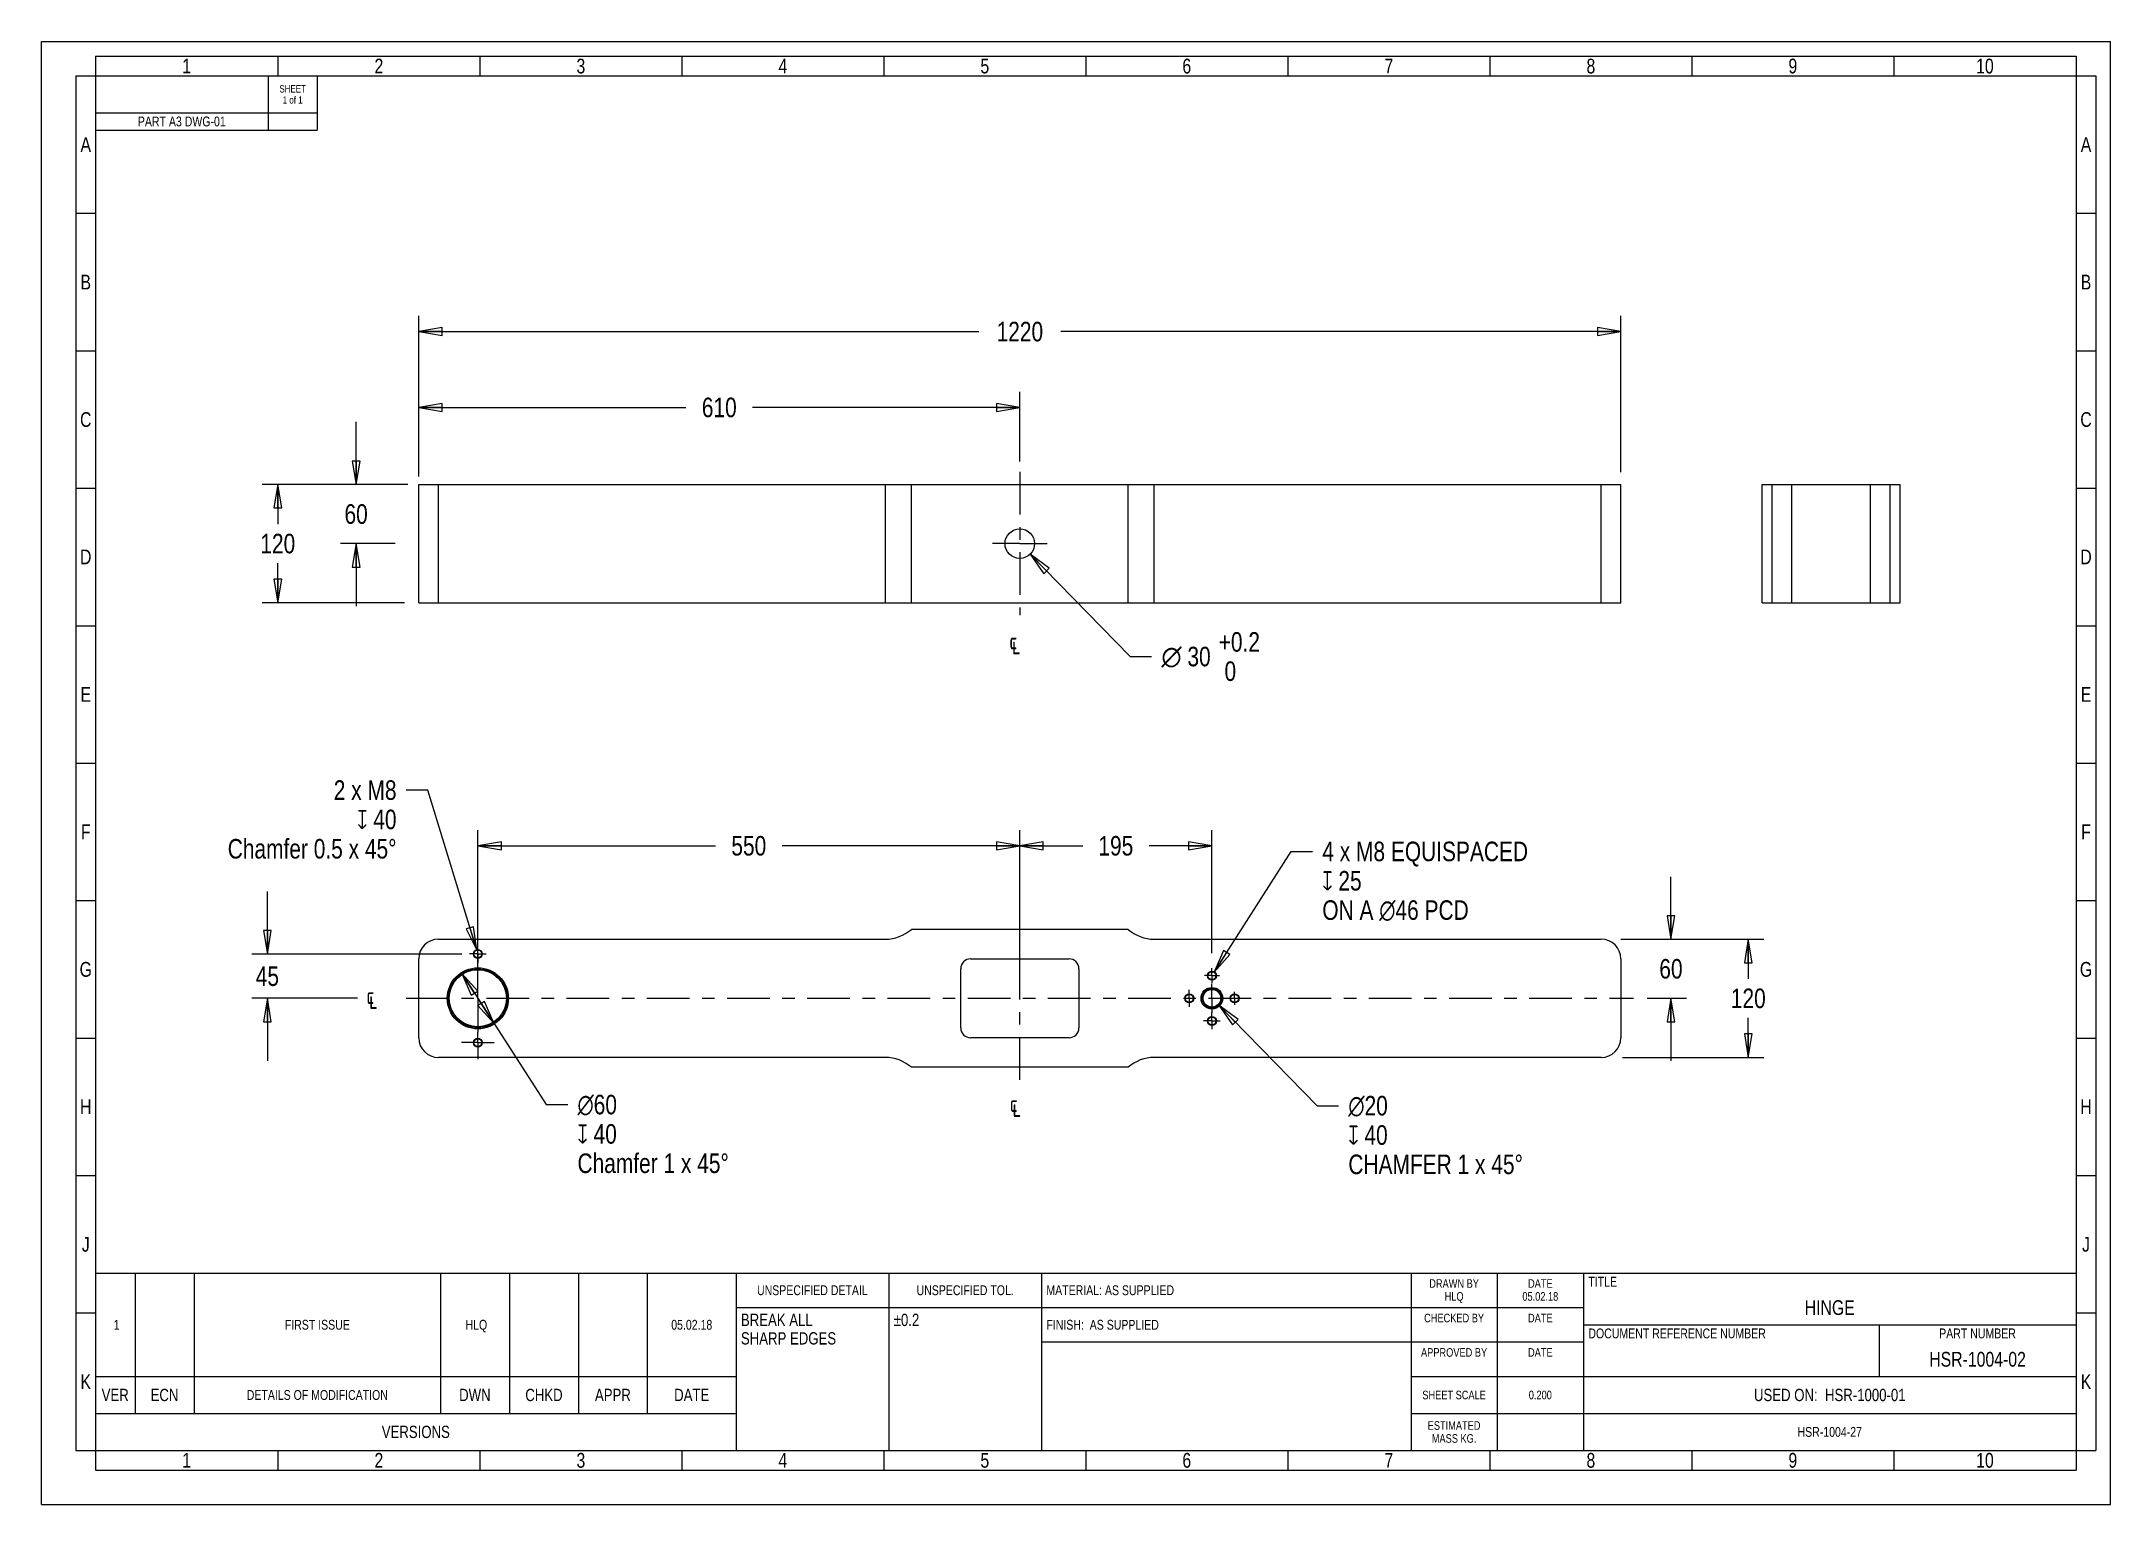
# Model space of a CAD drawing. Header units: inches. Extents: x 0 to 16.5, y 0 to 11.7.
import ezdxf

# ---------------------------------------------------------------- set-up
doc = ezdxf.new("R2010")
doc.units = ezdxf.units.IN
doc.header["$LTSCALE"] = 0.909449
doc.header["$MEASUREMENT"] = 0
doc.linetypes.add('CENTER', pattern=[0.6, 0.375, -0.075, 0.075, -0.075])
doc.layers.get('0').update_dxf_attribs({"linetype": 'CONTINUOUS'})
doc.layers.add('02___PRT_ALL_AXES', color=7, linetype='CONTINUOUS')
doc.styles.get("Standard").update_dxf_attribs({"font": 'txt', "width": 0.8})
doc.styles.add('TEXTSTYLE_1', font='gdt', dxfattribs={"width": 0.8})
doc.dimstyles.new('DIMSTYLE_1', dxfattribs={"dimtxt": 0.15625, "dimasz": 0.1875, "dimexe": 0.125, "dimexo": 0.0625, "dimgap": 0.078125, "dimtad": 0, "dimtih": 1, "dimtoh": 1, "dimlfac": 5, "dimzin": 4, "dimdsep": 46, "dimtxsty": 'Standard', "dimblk": 'CLOSED', "dimblk1": 'CLOSED', "dimblk2": 'CLOSED', "dimcen": 0.09, "dimadec": 0, "dimazin": 0, "dimtp": 0.01, "dimtm": 0.01, "dimtfac": 1, "dimtofl": 0, "dimtmove": 0, "dimatfit": 3, "dimldrblk": 'CLOSED', "dimfxl": 1, "dimtolj": 1, "dimtzin": 4, "dimarcsym": 0})
doc.dimstyles.new('DIMSTYLE_2', dxfattribs={"dimtxt": 0.15625, "dimasz": 0.1875, "dimexe": 0.125, "dimexo": 0.0625, "dimgap": 0.09, "dimtad": 0, "dimtih": 1, "dimtoh": 1, "dimlfac": 5, "dimzin": 4, "dimdsep": 46, "dimtxsty": 'Standard', "dimblk": 'CLOSED', "dimblk1": 'CLOSED', "dimblk2": 'CLOSED', "dimcen": 0.09, "dimadec": 0, "dimazin": 0, "dimtol": 1, "dimtp": 0.2, "dimtfac": 1, "dimtofl": 0, "dimtmove": 0, "dimatfit": 2, "dimldrblk": 'CLOSED', "dimfxl": 1, "dimtolj": 1, "dimtzin": 4, "dimarcsym": 0})
doc.dimstyles.new('DIMSTYLE_3', dxfattribs={"dimtxt": 0.15625, "dimasz": 0.1875, "dimexe": 0.125, "dimexo": 0.0625, "dimgap": 0.09, "dimtad": 0, "dimtih": 1, "dimtoh": 1, "dimlfac": 5, "dimzin": 4, "dimdsep": 46, "dimtxsty": 'Standard', "dimblk": 'CLOSED', "dimblk1": 'CLOSED', "dimblk2": 'CLOSED', "dimcen": 0.09, "dimadec": 0, "dimazin": 0, "dimtp": 0.01, "dimtm": 0.01, "dimtfac": 1, "dimtmove": 0, "dimatfit": 2, "dimldrblk": 'CLOSED', "dimfxl": 1, "dimtolj": 1, "dimtzin": 4, "dimarcsym": 0})
doc.dimstyles.new('DIMSTYLE_4', dxfattribs={"dimtxt": 0.15625, "dimasz": 0.1875, "dimexe": 0.125, "dimexo": 0.0625, "dimgap": 0.09, "dimtad": 0, "dimtih": 1, "dimtoh": 1, "dimlfac": 5, "dimzin": 4, "dimdsep": 46, "dimtxsty": 'Standard', "dimblk": 'CLOSED', "dimblk1": 'CLOSED', "dimblk2": 'CLOSED', "dimcen": 0.09, "dimadec": 0, "dimazin": 0, "dimtp": 0.01, "dimtm": 0.01, "dimtfac": 1, "dimtofl": 0, "dimtmove": 0, "dimatfit": 2, "dimldrblk": 'CLOSED', "dimfxl": 1, "dimtolj": 1, "dimtzin": 4, "dimarcsym": 0})

# ---------------------------------------------------------------- blocks, each defined once
blk = doc.blocks.new('_CLOSED')
at = {"color": 0, "linetype": 'ByBlock'}
for p, q in [((0, 0), (-1, 0.167)), ((-1, 0.167), (-1, -0.167)), ((-1, -0.167), (0, 0)), ((-1, 0), (0, 0))]:
    blk.add_line(p, q, dxfattribs=at)
blk = doc.blocks.new('*D1')
at = {"color": 2, "linetype": 'Continuous', "transparency": 16777216}
for p, q in [((2.927, 8.152), (1.764, 8.152)), ((1.889, 8.152), (1.889, 7.836)), ((1.889, 7.207), (1.889, 7.523)), ((2.903, 7.207), (1.764, 7.207))]:
    blk.add_line(p, q, dxfattribs=at)
at = {"color": 2, "linetype": 'Continuous', "transparency": 16777216, "xscale": 0.1875, "yscale": 0.1875, "zscale": 0.1875}
for p, rotation in [((1.889, 8.152), 90), ((1.889, 7.207), 270)]:
    blk.add_blockref('_CLOSED', p, dxfattribs=dict(at, rotation=rotation))
at = {"color": 2, "linetype": 'Continuous', "transparency": 16777216, "insert": (1.889, 7.758), "char_height": 0.1562, "width": 0.375, "attachment_point": 2, "line_spacing_factor": 0.9}
blk.add_mtext('120', dxfattribs=at)
blk = doc.blocks.new('*D2')
at = {"color": 2, "linetype": 'Continuous', "transparency": 16777216}
for p, q in [((12.622, 4.518), (13.765, 4.518)), ((13.64, 4.518), (13.64, 4.202)), ((13.64, 3.574), (13.64, 3.89)), ((12.636, 3.574), (13.765, 3.574))]:
    blk.add_line(p, q, dxfattribs=at)
at = {"color": 2, "linetype": 'Continuous', "transparency": 16777216, "xscale": 0.1875, "yscale": 0.1875, "zscale": 0.1875}
for p, rotation in [((13.64, 4.518), 90), ((13.64, 3.574), 270)]:
    blk.add_blockref('_CLOSED', p, dxfattribs=dict(at, rotation=rotation))
at = {"color": 2, "linetype": 'Continuous', "transparency": 16777216, "insert": (13.64, 4.124), "char_height": 0.1562, "width": 0.375, "attachment_point": 2, "line_spacing_factor": 0.9}
blk.add_mtext('120', dxfattribs=at)
blk = doc.blocks.new('*D3')
at = {"color": 2, "linetype": 'Continuous', "transparency": 16777216}
for p, q in [((3.015, 8.551), (3.015, 9.499)), ((12.622, 8.251), (12.622, 9.499)), ((3.015, 9.374), (7.49, 9.374)), ((12.622, 9.374), (8.147, 9.374))]:
    blk.add_line(p, q, dxfattribs=at)
at = {"color": 2, "linetype": 'Continuous', "transparency": 16777216, "xscale": 0.1875, "yscale": 0.1875, "zscale": 0.1875, "rotation": 180}
blk.add_blockref('_CLOSED', (3.015, 9.374), dxfattribs=at)
at = {"color": 2, "linetype": 'Continuous', "transparency": 16777216, "xscale": 0.1875, "yscale": 0.1875, "zscale": 0.1875}
blk.add_blockref('_CLOSED', (12.622, 9.374), dxfattribs=at)
at = {"color": 2, "linetype": 'Continuous', "transparency": 16777216, "insert": (7.819, 9.452), "char_height": 0.1562, "width": 0.5, "attachment_point": 2, "line_spacing_factor": 0.9}
blk.add_mtext('1220', dxfattribs=at)
blk = doc.blocks.new('*D4')
at = {"color": 2, "linetype": 'Continuous', "transparency": 16777216}
for p, q in [((13.022, 4.518), (13.022, 5.018)), ((12.897, 4.518), (13.205, 4.518)), ((12.833, 4.046), (13.147, 4.046)), ((13.022, 4.046), (13.022, 3.546))]:
    blk.add_line(p, q, dxfattribs=at)
at = {"color": 2, "linetype": 'Continuous', "transparency": 16777216, "xscale": 0.1875, "yscale": 0.1875, "zscale": 0.1875}
for p, rotation in [((13.022, 4.518), 270), ((13.022, 4.046), 90)]:
    blk.add_blockref('_CLOSED', p, dxfattribs=dict(at, rotation=rotation))
at = {"color": 2, "linetype": 'Continuous', "transparency": 16777216, "insert": (13.022, 4.36), "char_height": 0.1562, "width": 0.25, "attachment_point": 2, "line_spacing_factor": 0.9}
blk.add_mtext('60', dxfattribs=at)
blk = doc.blocks.new('*D5')
at = {"color": 2, "linetype": 'Continuous', "transparency": 16777216}
for p, q in [((3.015, 8.216), (3.015, 8.892)), ((3.015, 8.767), (5.151, 8.767)), ((7.819, 8.767), (5.683, 8.767)), ((7.819, 8.337), (7.819, 8.892))]:
    blk.add_line(p, q, dxfattribs=at)
at = {"color": 2, "linetype": 'Continuous', "transparency": 16777216, "xscale": 0.1875, "yscale": 0.1875, "zscale": 0.1875, "rotation": 180}
blk.add_blockref('_CLOSED', (3.015, 8.767), dxfattribs=at)
at = {"color": 2, "linetype": 'Continuous', "transparency": 16777216, "xscale": 0.1875, "yscale": 0.1875, "zscale": 0.1875}
blk.add_blockref('_CLOSED', (7.819, 8.767), dxfattribs=at)
at = {"color": 2, "linetype": 'Continuous', "transparency": 16777216, "insert": (5.417, 8.846), "char_height": 0.1562, "width": 0.375, "attachment_point": 2, "line_spacing_factor": 0.9}
blk.add_mtext('610', dxfattribs=at)
blk = doc.blocks.new('*D6')
at = {"color": 2, "linetype": 'Continuous', "transparency": 16777216}
for p, q in [((7.901, 7.595), (8.7, 6.777)), ((8.7, 6.777), (8.872, 6.777))]:
    blk.add_line(p, q, dxfattribs=at)
at = {"color": 2, "linetype": 'Continuous', "transparency": 16777216, "xscale": 0.1875, "yscale": 0.1875, "zscale": 0.1875, "rotation": 134.3257008964}
blk.add_blockref('_CLOSED', (7.901, 7.595), dxfattribs=at)
at = {"color": 2, "linetype": 'Continuous', "transparency": 16777216, "width": 0.8}
for s, p in [('+0.2', (9.408, 6.816)), ('30', (9.158, 6.699)), (' 0', (9.408, 6.582))]:
    blk.add_text(s, height=0.1562, dxfattribs=at).set_placement(p)
at = {"color": 2, "linetype": 'Continuous', "transparency": 16777216, "style": 'TEXTSTYLE_1'}
blk.add_text('n', height=0.156, dxfattribs=at).set_placement((8.95, 6.699))
blk = doc.blocks.new('*D7')
at = {"color": 2, "linetype": 'Continuous', "transparency": 16777216}
for p, q in [((2.515, 8.152), (2.515, 8.652)), ((2.762, 8.152), (2.39, 8.152)), ((2.826, 7.68), (2.39, 7.68)), ((2.515, 7.68), (2.515, 7.18))]:
    blk.add_line(p, q, dxfattribs=at)
at = {"color": 2, "linetype": 'Continuous', "transparency": 16777216, "xscale": 0.1875, "yscale": 0.1875, "zscale": 0.1875}
for p, rotation in [((2.515, 8.152), 270), ((2.515, 7.68), 90)]:
    blk.add_blockref('_CLOSED', p, dxfattribs=dict(at, rotation=rotation))
at = {"color": 2, "linetype": 'Continuous', "transparency": 16777216, "insert": (2.515, 7.994), "char_height": 0.1562, "width": 0.25, "attachment_point": 2, "line_spacing_factor": 0.9}
blk.add_mtext('60', dxfattribs=at)
blk = doc.blocks.new('*D8')
at = {"color": 2, "linetype": 'Continuous', "transparency": 16777216}
for p, q in [((3.488, 4.109), (3.488, 5.389)), ((7.819, 4.109), (7.819, 5.389)), ((3.488, 5.264), (5.388, 5.264)), ((7.819, 5.264), (5.919, 5.264))]:
    blk.add_line(p, q, dxfattribs=at)
at = {"color": 2, "linetype": 'Continuous', "transparency": 16777216, "xscale": 0.1875, "yscale": 0.1875, "zscale": 0.1875, "rotation": 180}
blk.add_blockref('_CLOSED', (3.488, 5.264), dxfattribs=at)
at = {"color": 2, "linetype": 'Continuous', "transparency": 16777216, "xscale": 0.1875, "yscale": 0.1875, "zscale": 0.1875}
blk.add_blockref('_CLOSED', (7.819, 5.264), dxfattribs=at)
at = {"color": 2, "linetype": 'Continuous', "transparency": 16777216, "insert": (5.653, 5.343), "char_height": 0.1562, "width": 0.375, "attachment_point": 2, "line_spacing_factor": 0.9}
blk.add_mtext('550', dxfattribs=at)
blk = doc.blocks.new('*D9')
at = {"color": 2, "linetype": 'Continuous', "transparency": 16777216}
for p, q in [((3.36, 4.245), (3.488, 4.046)), ((3.616, 3.847), (3.488, 4.046)), ((3.488, 4.046), (4.034, 3.197)), ((4.034, 3.197), (4.206, 3.197))]:
    blk.add_line(p, q, dxfattribs=at)
at = {"color": 2, "linetype": 'Continuous', "transparency": 16777216, "xscale": 0.1875, "yscale": 0.1875, "zscale": 0.1875}
for p, rotation in [((3.36, 4.245), 122.7430976659), ((3.616, 3.847), 302.7430976659)]:
    blk.add_blockref('_CLOSED', p, dxfattribs=dict(at, rotation=rotation))
at = {"color": 2, "linetype": 'Continuous', "transparency": 16777216, "insert": (4.284, 3.275), "char_height": 0.15625, "width": 1.85417, "attachment_point": 1, "line_spacing_factor": 0.9, "style": 'TEXTSTYLE_1'}
blk.add_mtext('{\\Fgdt;n}\\Ftxt;60\\P\\Fgdt;{\\Fgdt;x}\\Ftxt; 40\\PChamfer 1 x 45\\Fgdt;{\\Fgdt;~}', dxfattribs=at)
blk = doc.blocks.new('*D10')
at = {"color": 2, "linetype": 'Continuous', "transparency": 16777216}
for p, q in [((3.088, 5.709), (2.916, 5.709)), ((3.479, 4.43), (3.088, 5.709))]:
    blk.add_line(p, q, dxfattribs=at)
at = {"color": 2, "linetype": 'Continuous', "transparency": 16777216, "xscale": 0.1875, "yscale": 0.1875, "zscale": 0.1875, "rotation": 286.9794263247}
blk.add_blockref('_CLOSED', (3.479, 4.43), dxfattribs=at)
at = {"color": 2, "linetype": 'Continuous', "transparency": 16777216, "insert": (2.838, 5.788), "char_height": 0.15625, "width": 2.22917, "attachment_point": 3, "line_spacing_factor": 0.9}
blk.add_mtext('2 x M8\\P\\Fgdt;{\\Fgdt;x}\\Ftxt; 40\\PChamfer 0.5 x 45\\Fgdt;{\\Fgdt;~}\\Ftxt; ', dxfattribs=at)
blk = doc.blocks.new('*D11')
at = {"color": 2, "linetype": 'Continuous', "transparency": 16777216}
for p, q in [((1.806, 4.4), (1.806, 4.9)), ((3.361, 4.4), (1.681, 4.4)), ((2.526, 4.046), (1.681, 4.046)), ((1.806, 4.046), (1.806, 3.546))]:
    blk.add_line(p, q, dxfattribs=at)
at = {"color": 2, "linetype": 'Continuous', "transparency": 16777216, "xscale": 0.1875, "yscale": 0.1875, "zscale": 0.1875}
for p, rotation in [((1.806, 4.4), 270), ((1.806, 4.046), 90)]:
    blk.add_blockref('_CLOSED', p, dxfattribs=dict(at, rotation=rotation))
at = {"color": 2, "linetype": 'Continuous', "transparency": 16777216, "insert": (1.806, 4.301), "char_height": 0.1562, "width": 0.25, "attachment_point": 2, "line_spacing_factor": 0.9}
blk.add_mtext('45', dxfattribs=at)
blk = doc.blocks.new('*D12')
at = {"color": 2, "linetype": 'Continuous', "transparency": 16777216}
for p, q in [((9.409, 3.99), (10.194, 3.188)), ((10.194, 3.188), (10.366, 3.188))]:
    blk.add_line(p, q, dxfattribs=at)
at = {"color": 2, "linetype": 'Continuous', "transparency": 16777216, "xscale": 0.1875, "yscale": 0.1875, "zscale": 0.1875, "rotation": 134.3807014374}
blk.add_blockref('_CLOSED', (9.409, 3.99), dxfattribs=at)
at = {"color": 2, "linetype": 'Continuous', "transparency": 16777216, "insert": (10.444, 3.266), "char_height": 0.15625, "width": 1.85417, "attachment_point": 1, "line_spacing_factor": 0.9, "style": 'TEXTSTYLE_1'}
blk.add_mtext('{\\Fgdt;n}\\Ftxt;20\\P\\Fgdt;{\\Fgdt;x}\\Ftxt; 40\\PCHAMFER 1 x 45\\Fgdt;{\\Fgdt;~}', dxfattribs=at)
blk = doc.blocks.new('*D13')
at = {"color": 2, "linetype": 'Continuous', "transparency": 16777216}
for p, q in [((7.819, 4.109), (7.819, 5.389)), ((9.354, 4.406), (9.354, 5.389)), ((7.819, 5.264), (8.321, 5.264)), ((9.354, 5.264), (8.852, 5.264))]:
    blk.add_line(p, q, dxfattribs=at)
at = {"color": 2, "linetype": 'Continuous', "transparency": 16777216, "xscale": 0.1875, "yscale": 0.1875, "zscale": 0.1875, "rotation": 180}
blk.add_blockref('_CLOSED', (7.819, 5.264), dxfattribs=at)
at = {"color": 2, "linetype": 'Continuous', "transparency": 16777216, "xscale": 0.1875, "yscale": 0.1875, "zscale": 0.1875}
blk.add_blockref('_CLOSED', (9.354, 5.264), dxfattribs=at)
at = {"color": 2, "linetype": 'Continuous', "transparency": 16777216, "insert": (8.586, 5.343), "char_height": 0.1562, "width": 0.375, "attachment_point": 2, "line_spacing_factor": 0.9}
blk.add_mtext('195', dxfattribs=at)
blk = doc.blocks.new('*D14')
at = {"color": 2, "linetype": 'Continuous', "transparency": 16777216}
for p, q in [((9.371, 4.254), (9.986, 5.22)), ((9.986, 5.22), (10.158, 5.22))]:
    blk.add_line(p, q, dxfattribs=at)
at = {"color": 2, "linetype": 'Continuous', "transparency": 16777216, "xscale": 0.1875, "yscale": 0.1875, "zscale": 0.1875, "rotation": 237.5173865364}
blk.add_blockref('_CLOSED', (9.371, 4.254), dxfattribs=at)
at = {"color": 2, "linetype": 'Continuous', "transparency": 16777216, "insert": (10.236, 5.298), "char_height": 0.15625, "width": 2.125, "attachment_point": 1, "line_spacing_factor": 0.9}
blk.add_mtext('4 x M8 EQUISPACED\\P\\Fgdt;{\\Fgdt;x}\\Ftxt; 25\\PON A \\Fgdt;{\\Fgdt;n}\\Ftxt;46 PCD', dxfattribs=at)
blk = doc.blocks.new('*T15')
at = {"color": 2, "linetype": 'Continuous'}
for p, q in [((0, 0), (15.827, 0)), ((0, 0), (0, -0.157)), ((1.457, 0), (1.457, -0.157)), ((3.071, 0), (3.071, -0.157)), ((4.685, 0), (4.685, -0.157)), ((6.299, 0), (6.299, -0.157)), ((7.913, 0), (7.913, -0.157)), ((9.528, 0), (9.528, -0.157)), ((11.142, 0), (11.142, -0.157)), ((12.756, 0), (12.756, -0.157)), ((14.37, 0), (14.37, -0.157)), ((15.827, 0), (15.827, -0.157)), ((0, -0.157), (15.827, -0.157))]:
    blk.add_line(p, q, dxfattribs=at)
at = {"color": 2, "linetype": 'Continuous', "attachment_point": 2, "line_spacing_factor": 0.9}
for s, insert, char_height, width in [('1', (0.728, -0.02), 0.118, 0.18898), ('2', (2.264, -0.02), 0.118, 0.18898), ('3 ', (3.878, -0.02), 0.1181, 0.37795), ('4', (5.492, -0.02), 0.118, 0.18898), ('5', (7.106, -0.02), 0.118, 0.18898), ('6', (8.72, -0.02), 0.118, 0.18898), ('7', (10.335, -0.02), 0.118, 0.18898), ('8', (11.949, -0.02), 0.118, 0.18898), ('9', (13.563, -0.02), 0.118, 0.18898), ('10', (15.098, -0.02), 0.1181, 0.37795)]:
    blk.add_mtext(s, dxfattribs=dict(at, insert=insert, char_height=char_height, width=width))
blk = doc.blocks.new('*T16')
at = {"color": 2, "linetype": 'Continuous'}
for p, q in [((0, 0), (15.827, 0)), ((0, 0), (0, -0.157)), ((1.457, 0), (1.457, -0.157)), ((3.071, 0), (3.071, -0.157)), ((4.685, 0), (4.685, -0.157)), ((6.299, 0), (6.299, -0.157)), ((7.913, 0), (7.913, -0.157)), ((9.528, 0), (9.528, -0.157)), ((11.142, 0), (11.142, -0.157)), ((12.756, 0), (12.756, -0.157)), ((14.37, 0), (14.37, -0.157)), ((15.827, 0), (15.827, -0.157)), ((0, -0.157), (15.827, -0.157))]:
    blk.add_line(p, q, dxfattribs=at)
at = {"color": 2, "linetype": 'Continuous', "attachment_point": 2, "line_spacing_factor": 0.9}
for s, insert, char_height, width in [('1', (0.728, -0.02), 0.118, 0.18898), ('2', (2.264, -0.02), 0.118, 0.18898), ('3 ', (3.878, -0.02), 0.1181, 0.37795), ('4 ', (5.492, -0.02), 0.1181, 0.37795), ('5', (7.106, -0.02), 0.118, 0.18898), ('6', (8.72, -0.02), 0.118, 0.18898), ('7', (10.335, -0.02), 0.118, 0.18898), ('8', (11.949, -0.02), 0.118, 0.18898), ('9', (13.563, -0.02), 0.118, 0.18898), ('10', (15.098, -0.02), 0.1181, 0.37795)]:
    blk.add_mtext(s, dxfattribs=dict(at, insert=insert, char_height=char_height, width=width))
blk = doc.blocks.new('*T17')
at = {"color": 2, "linetype": 'Continuous'}
for p, q in [((0, 0), (0.157, 0)), ((0, 0), (0, -10.984)), ((0.157, 0), (0.157, -10.984)), ((0, -1.098), (0.157, -1.098)), ((0, -2.197), (0.157, -2.197)), ((0, -3.295), (0.157, -3.295)), ((0, -4.394), (0.157, -4.394)), ((0, -5.492), (0.157, -5.492)), ((0, -6.591), (0.157, -6.591)), ((0, -7.689), (0.157, -7.689)), ((0, -8.787), (0.157, -8.787)), ((0, -9.886), (0.157, -9.886)), ((0, -10.984), (0.157, -10.984))]:
    blk.add_line(p, q, dxfattribs=at)
at = {"color": 2, "linetype": 'Continuous', "char_height": 0.118, "width": 0.18898, "attachment_point": 2, "line_spacing_factor": 0.9}
for s, insert in [('A', (0.079, -0.49)), ('B', (0.079, -1.589)), ('C', (0.079, -2.687)), ('D', (0.079, -3.785)), ('E', (0.079, -4.884)), ('F', (0.079, -5.982)), ('G', (0.079, -7.081)), ('H', (0.079, -8.179)), ('J', (0.079, -9.278)), ('K', (0.079, -10.376))]:
    blk.add_mtext(s, dxfattribs=dict(at, insert=insert))
blk = doc.blocks.new('*T18')
at = {"color": 2, "linetype": 'Continuous'}
for p, q in [((0, 0), (0.157, 0)), ((0, 0), (0, -10.984)), ((0.157, 0), (0.157, -10.984)), ((0, -1.098), (0.157, -1.098)), ((0, -2.197), (0.157, -2.197)), ((0, -3.295), (0.157, -3.295)), ((0, -4.394), (0.157, -4.394)), ((0, -5.492), (0.157, -5.492)), ((0, -6.591), (0.157, -6.591)), ((0, -7.689), (0.157, -7.689)), ((0, -8.787), (0.157, -8.787)), ((0, -9.886), (0.157, -9.886)), ((0, -10.984), (0.157, -10.984))]:
    blk.add_line(p, q, dxfattribs=at)
at = {"color": 2, "linetype": 'Continuous', "char_height": 0.118, "width": 0.18898, "attachment_point": 2, "line_spacing_factor": 0.9}
for s, insert in [('A', (0.079, -0.49)), ('B', (0.079, -1.589)), ('C', (0.079, -2.687)), ('D', (0.079, -3.785)), ('E', (0.079, -4.884)), ('F', (0.079, -5.982)), ('G', (0.079, -7.081)), ('H', (0.079, -8.179)), ('J', (0.079, -9.278)), ('K', (0.079, -10.376))]:
    blk.add_mtext(s, dxfattribs=dict(at, insert=insert))
blk = doc.blocks.new('*T19')
at = {"color": 2, "linetype": 'Continuous'}
for p, q in [((0, 0), (1.772, 0)), ((0, 0), (0, -0.433)), ((1.378, 0), (1.378, -0.433)), ((1.772, 0), (1.772, -0.433)), ((0, -0.295), (1.772, -0.295)), ((0, -0.433), (1.772, -0.433))]:
    blk.add_line(p, q, dxfattribs=at)
at = {"color": 2, "linetype": 'Continuous', "attachment_point": 2, "line_spacing_factor": 0.9}
for s, insert, char_height, width in [('SHEET\\P1 of 1', (1.575, -0.074), 0.0591, 0.56693), ('PART A3 DWG-01', (0.689, -0.325), 0.07874, 1.76378)]:
    blk.add_mtext(s, dxfattribs=dict(at, insert=insert, char_height=char_height, width=width))
blk = doc.blocks.new('*T20')
at = {"color": 2, "linetype": 'Continuous'}
for p, q in [((0, 0), (15.827, 0)), ((0, 0), (0, -1.417)), ((0.315, 0), (0.315, -1.122)), ((0.787, 0), (0.787, -1.122)), ((2.756, 0), (2.756, -1.122)), ((3.307, 0), (3.307, -1.122)), ((3.858, 0), (3.858, -1.122)), ((4.409, 0), (4.409, -1.122)), ((5.118, 0), (5.118, -1.417)), ((6.339, 0), (6.339, -1.417)), ((7.559, 0), (7.559, -1.417)), ((10.512, 0), (10.512, -1.417)), ((11.201, 0), (11.201, -1.417)), ((11.89, 0), (11.89, -1.417)), ((15.827, 0), (15.827, -1.417)), ((5.118, -0.276), (11.89, -0.276)), ((11.89, -0.413), (15.827, -0.413)), ((14.252, -0.413), (14.252, -0.827)), ((7.559, -0.551), (11.89, -0.551)), ((0, -0.827), (5.118, -0.827)), ((10.512, -0.827), (15.827, -0.827)), ((0, -1.122), (5.118, -1.122)), ((10.512, -1.122), (15.827, -1.122)), ((0, -1.417), (15.827, -1.417))]:
    blk.add_line(p, q, dxfattribs=at)
at = {"color": 2, "linetype": 'Continuous', "line_spacing_factor": 0.9}
for s, insert, char_height, width, attachment_point in [('UNSPECIFIED DETAIL', (5.728, -0.098), 0.07874, 2.26772, 2), ('UNSPECIFIED TOL.', (6.949, -0.098), 0.07874, 2.01575, 2), ('MATERIAL: AS SUPPLIED ', (7.598, -0.098), 0.07874, 2.77165, 1), ('DRAWN BY\\PHLQ ', (10.856, -0.049), 0.0689, 0.88189, 2), ('DATE\\P05.02.18 ', (11.545, -0.049), 0.0689, 0.99213, 2), ('TITLE', (11.929, -0.03), 0.0787, 0.62992, 1), ('BREAK ALL\\PSHARP EDGES', (5.157, -0.325), 0.09843, 1.73228, 1), ('CHECKED BY\\P ', (10.856, -0.325), 0.0689, 1.10236, 2), ('DATE\\P ', (11.545, -0.325), 0.0689, 0.44094, 2), ('HINGE', (13.858, -0.217), 0.1181, 0.94488, 2), (' 1', (0.157, -0.374), 0.0787, 0.25197, 2), ('FIRST ISSUE', (1.772, -0.374), 0.07874, 1.38583, 2), (' HLQ', (3.031, -0.374), 0.0787, 0.50394, 2), ('05.02.18 ', (4.764, -0.374), 0.0787, 1.13386, 2), ('FINISH:  AS SUPPLIED', (7.598, -0.374), 0.07874, 2.51969, 1), ('DOCUMENT REFERENCE NUMBER', (11.929, -0.443), 0.07874, 3.14961, 1), ('PART NUMBER', (15.039, -0.443), 0.07874, 1.38583, 2), ('APPROVED BY\\P ', (10.856, -0.6), 0.0689, 1.2126, 2), ('DATE\\P ', (11.545, -0.6), 0.0689, 0.44094, 2), ('HSR-1004-02 ', (15.039, -0.63), 0.11811, 2.26772, 2), ('VER', (0.157, -0.925), 0.0984, 0.47244, 2), ('ECN', (0.551, -0.925), 0.0984, 0.47244, 2), ('DETAILS OF MODIFICATION', (1.772, -0.935), 0.07874, 2.89764, 2), ('DWN', (3.031, -0.925), 0.0984, 0.47244, 2), ('CHKD', (3.583, -0.925), 0.0984, 0.62992, 2), ('APPR', (4.134, -0.925), 0.0984, 0.62992, 2), ('DATE', (4.764, -0.925), 0.0984, 0.62992, 2), ('SHEET SCALE', (10.856, -0.94), 0.0689, 1.2126, 2), ('0.200', (11.545, -0.94), 0.0689, 0.55118, 2), ('USED ON:  HSR-1000-01  ', (13.858, -0.925), 0.09843, 3.62205, 2), ('VERSIONS ', (2.559, -1.22), 0.0984, 1.41732, 2), ('ESTIMATED \\PMASS KG. ', (10.856, -1.184), 0.0689, 1.10236, 2), ('HSR-1004-27 ', (13.858, -1.23), 0.07874, 1.51181, 2)]:
    blk.add_mtext(s, dxfattribs=dict(at, insert=insert, char_height=char_height, width=width, attachment_point=attachment_point))
at = {"color": 2, "linetype": 'Continuous', "insert": (6.378, -0.325), "char_height": 0.09843, "width": 0.7021, "attachment_point": 1, "line_spacing_factor": 0.9, "style": 'TEXTSTYLE_1'}
blk.add_mtext('{\\Fgdt;`}\\Ftxt;0.2', dxfattribs=at)

msp = doc.modelspace()

# ---------------------------------------------------------------- linework, layer by layer
at = {"color": 7, "linetype": 'Continuous'}
for p, q in [((0, 0), (0, 11.6929)), ((0, 11.6929), (16.5354, 11.6929)), ((16.5354, 0), (16.5354, 11.6929)), ((3.0154, 7.2071), (3.0154, 8.1519)), ((3.0154, 8.1519), (12.6217, 8.1519)), ((3.1729, 7.2071), (3.1729, 8.1519)), ((6.7441, 7.2071), (6.7441, 8.1519)), ((6.9524, 7.2071), (6.9524, 8.1519)), ((8.6847, 7.2071), (8.6847, 8.1519)), ((8.893, 7.2071), (8.893, 8.1519)), ((12.4642, 7.2071), (12.4642, 8.1519)), ((12.6217, 7.2071), (12.6217, 8.1519)), ((13.7514, 7.2071), (13.7514, 8.1519)), ((13.7514, 8.1519), (14.8537, 8.1519)), ((13.8301, 7.2071), (13.8301, 8.1519)), ((13.9876, 7.2071), (13.9876, 8.1519)), ((14.6175, 7.2071), (14.6175, 8.1519)), ((14.775, 7.2071), (14.775, 8.1519)), ((14.8537, 7.2071), (14.8537, 8.1519)), ((3.0154, 7.2071), (12.6217, 7.2071)), ((13.7514, 7.2071), (14.8537, 7.2071)), ((3.1729, 4.5185), (6.7441, 4.5185)), ((6.9524, 4.5972), (8.6847, 4.5972)), ((8.893, 4.5185), (12.4642, 4.5185)), ((3.0154, 3.7311), (3.0154, 4.361)), ((7.4249, 4.361), (8.2123, 4.361)), ((12.6217, 4.361), (12.6217, 3.7311)), ((7.3461, 3.8098), (7.3461, 4.2823)), ((8.291, 4.2823), (8.291, 3.8098)), ((8.2123, 3.7311), (7.4249, 3.7311)), ((6.7441, 3.5736), (3.1729, 3.5736)), ((8.6847, 3.4949), (6.9524, 3.4949)), ((12.4642, 3.5736), (8.893, 3.5736)), ((0, 0), (16.5354, 0))]:
    msp.add_line(p, q, dxfattribs=at)
for centre, radius in [((3.4879, 4.4004), 0.0354), ((3.4879, 4.4004), 0.0315), ((3.4879, 4.046), 0.2441), ((3.4879, 4.046), 0.2362), ((3.4879, 4.046), 0.2283), ((9.354, 4.2271), 0.0354), ((9.354, 4.2271), 0.0315), ((9.1729, 4.046), 0.0354), ((9.1729, 4.046), 0.0315), ((9.354, 4.046), 0.0866), ((9.354, 4.046), 0.0787), ((9.354, 4.046), 0.0709), ((9.5351, 4.046), 0.0354), ((9.5351, 4.046), 0.0315), ((9.354, 3.8649), 0.0354), ((9.354, 3.8649), 0.0315), ((3.4879, 3.6917), 0.0354), ((3.4879, 3.6917), 0.0315)]:
    msp.add_circle(centre, radius, dxfattribs=at)
for centre, radius, start, end in [((3.1729, 4.361), 0.1575, 90, 180), ((6.7441, 4.8334), 0.315, 270, 311.40962), ((8.893, 4.8334), 0.315, 228.59038, 270), ((12.4642, 4.361), 0.1575, 0, 90), ((7.4249, 4.2823), 0.0787, 90, 180), ((8.2123, 4.2823), 0.0787, 0, 90), ((7.4249, 3.8098), 0.0787, 180, 270), ((8.2123, 3.8098), 0.0787, 270, 360), ((3.1729, 3.7311), 0.1575, 180, 270), ((12.4642, 3.7311), 0.1575, 270, 360), ((6.7441, 3.2586), 0.315, 48.59038, 90), ((8.893, 3.2586), 0.315, 90, 131.40962)]:
    msp.add_arc(centre, radius, start, end, dxfattribs=at)
at = {"layer": '02___PRT_ALL_AXES', "color": 7, "linetype": 'CENTER'}
for p, q in [((7.8186, 8.2519), (7.8186, 7.1071)), ((7.8186, 7.6795), (7.6005, 7.6795)), ((7.8186, 7.6795), (8.0367, 7.6795)), ((7.8186, 3.3949), (7.8186, 4.6972)), ((3.4879, 4.4004), (3.4879, 4.4673)), ((3.4879, 4.4004), (3.4209, 4.4004)), ((3.4879, 4.4004), (3.4879, 4.3334)), ((3.4879, 4.4004), (3.5548, 4.4004)), ((3.4879, 4.046), (3.4879, 4.3171)), ((9.354, 4.2271), (9.2942, 4.2271)), ((9.354, 4.2271), (9.354, 4.2869)), ((9.354, 4.2271), (9.4138, 4.2271)), ((9.354, 4.2271), (9.354, 4.1674)), ((9.354, 4.046), (9.354, 4.161)), ((2.9154, 4.046), (12.7217, 4.046)), ((3.4879, 4.046), (3.4879, 3.7749)), ((9.1729, 4.046), (9.1729, 4.1132)), ((9.1729, 4.046), (9.1729, 3.9789)), ((9.354, 4.046), (9.354, 3.9311)), ((9.5351, 4.046), (9.5351, 4.0987)), ((9.5351, 4.046), (9.5351, 3.9934)), ((9.354, 3.8649), (9.2875, 3.8649)), ((9.354, 3.8649), (9.354, 3.9314)), ((9.354, 3.8649), (9.4205, 3.8649)), ((9.354, 3.8649), (9.354, 3.7985)), ((3.4879, 3.6917), (3.3564, 3.6917)), ((3.4879, 3.6917), (3.4879, 3.7749)), ((3.4879, 3.6917), (3.4879, 3.5602)), ((3.4879, 3.6917), (3.6194, 3.6917))]:
    msp.add_line(p, q, dxfattribs=at)
at = {"layer": '02___PRT_ALL_AXES', "color": 7, "linetype": 'Continuous'}
msp.add_circle((7.8186, 7.6795), 0.1181, dxfattribs=at)

# ---------------------------------------------------------------- block references
for name, p in [('*T17', (0.2756, 11.4173)), ('*T15', (0.4331, 11.5748)), ('*T19', (0.4331, 11.4173)), ('*T18', (16.2598, 11.4173)), ('*T20', (0.4331, 1.8505)), ('*T16', (0.4331, 0.4331))]:
    msp.add_blockref(name, p)

# ---------------------------------------------------------------- texts
at = {"color": 2, "linetype": 'Continuous', "char_height": 0.15625, "width": 0.247396, "attachment_point": 1, "line_spacing_factor": 0.9, "style": 'TEXTSTYLE_1'}
for insert in [(7.734, 6.9665), (2.5961, 4.1324), (7.7376, 3.2697)]:
    msp.add_mtext('{\\Fgdt;q}', dxfattribs=dict(at, insert=insert))

# ---------------------------------------------------------------- dimensions: what is measured, and where the dimension line sits
at = {"color": 2, "linetype": 'Continuous'}
for base, p1, p2, picture, middle in [((12.6217, 9.3736), (3.0154, 8.488), (12.6217, 8.1883), '*D3', (7.8342, 9.3736)), ((9.354, 5.2644), (7.8186, 4.046), (9.354, 4.3434), '*D13', (8.6058, 5.2644))]:
    dim = msp.add_linear_dim(base=base, p1=p1, p2=p2, dimstyle='DIMSTYLE_1', dxfattribs=at)
    dim.commit()
    dim.dimension.update_dxf_attribs({"geometry": picture, "text_midpoint": middle, "dimtype": 160})
for base, p1, p2, angle, picture, middle in [((3.0154, 8.7674), (7.8186, 8.2741), (3.0154, 8.1536), 180, '*D5', (5.417, 8.7674)), ((2.5154, 7.6795), (2.8248, 8.1519), (2.8883, 7.6795), 270, '*D7', (2.5154, 7.9157)), ((1.8892, 8.1519), (2.966, 7.2071), (2.9892, 8.1519), 90, '*D1', (1.9048, 7.6795)), ((3.4879, 5.2644), (7.8186, 4.046), (3.4879, 4.046), 180, '*D8', (5.6532, 5.2644)), ((13.0224, 4.5185), (12.7702, 4.046), (13.2673, 4.5185), 90, '*D4', (13.0224, 4.2823)), ((1.8055, 4.4004), (2.5884, 4.046), (3.4235, 4.4004), 90, '*D11', (1.8094, 4.2232)), ((13.6397, 3.5736), (12.5595, 4.5185), (12.573, 3.5736), 270, '*D2', (13.6553, 4.046))]:
    dim = msp.add_linear_dim(base=base, p1=p1, p2=p2, angle=angle, dimstyle='DIMSTYLE_1', dxfattribs=at)
    dim.commit()
    dim.dimension.update_dxf_attribs({"geometry": picture, "text_midpoint": middle, "dimtype": 160})
for p1, p2, text, dimstyle, picture, middle in [((7.9011, 7.595), (7.736, 7.764), '%%c<>', 'DIMSTYLE_2', '*D6', (9.4293, 6.777)), ((3.47866, 4.43049), (3.49705, 4.37024), '2 x M<>\\P{\\Fgdt;x} 40\\PChamfer 0.5 x 45%%d ', 'DIMSTYLE_4', '*D10', (1.72358, 5.47501)), ((9.3709, 4.2537), (9.3371, 4.2006), '4 x M<> EQUISPACED\\P{\\Fgdt;x} 25\\PON A ^An^B46 PCD', 'DIMSTYLE_4', '*D14', (11.2988, 4.9859)), ((3.6156, 3.8473), (3.3601, 4.2447), '%%c<>\\P{\\Fgdt;x} 40\\PChamfer 1 x 45%%d', 'DIMSTYLE_3', '*D9', (5.2111, 2.9623)), ((9.4091, 3.9898), (9.2989, 4.1023), '%%c<>\\P{\\Fgdt;x} 40\\PCHAMFER 1 x 45%%d', 'DIMSTYLE_4', '*D12', (11.371, 2.9534))]:
    dim = msp.add_diameter_dim_2p(p1=p1, p2=p2, text=text, dimstyle=dimstyle, override={"dimpost": '<>'}, dxfattribs=at)
    dim.commit()
    dim.dimension.update_dxf_attribs({"geometry": picture, "text_midpoint": middle, "dimtype": 163})

doc.saveas('drawing.dxf')
